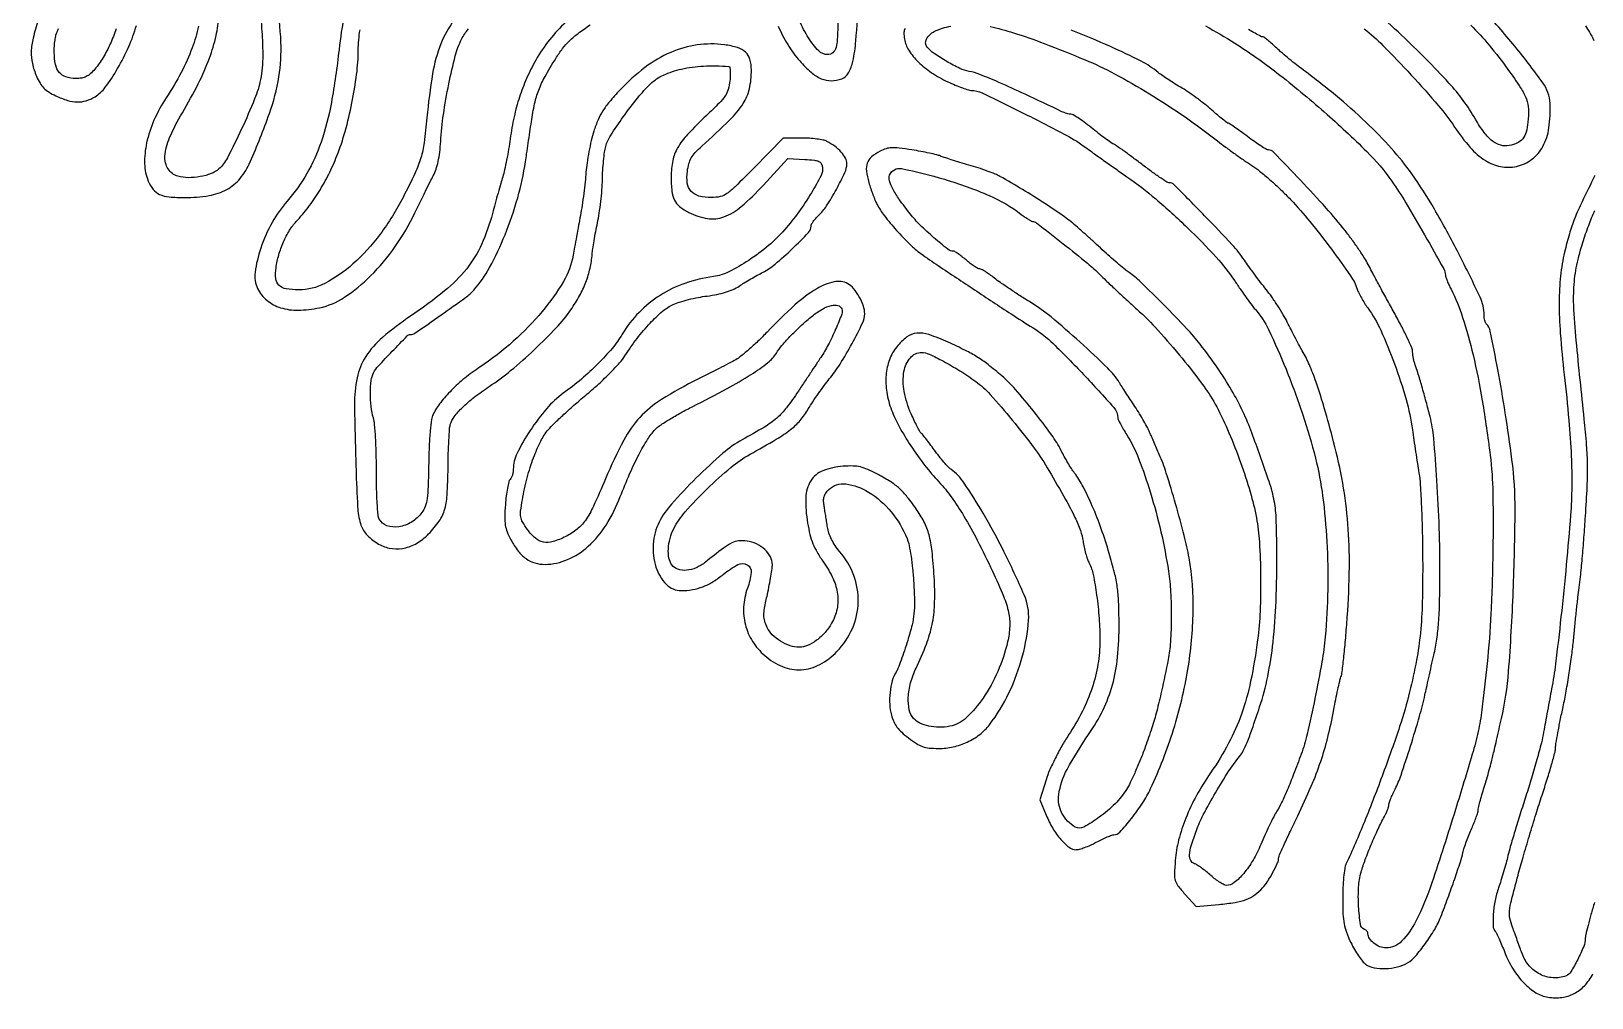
# Model space of a CAD drawing. Extents: x 0 to 2791, y 427 to 2463.
# Drawn here: x 219 to 743, y 1217 to 1542 of the extents above; entities that cross this region are included whole.
import ezdxf

# ---------------------------------------------------------------- set-up
doc = ezdxf.new("R2010")
doc.units = 0

msp = doc.modelspace()

# ---------------------------------------------------------------- linework, layer by layer
for points in [[(702.560671, 1543.874192, -0.025756), (708.68934, 1537.216853, -0.017439), (714.99452, 1529.054008, -0.010585), (719.27928, 1522.813199, -0.054293), (721.186198, 1519.07777, -0.07986), (721.882321, 1515.715366, -0.039272), (721.734565, 1511.337423, -0.03885), (721.083719, 1507.951451, -0.101152), (719.967197, 1505.748963, -0.115865), (718.181811, 1504.336528, -0.060373), (715.470826, 1503.444165, -0.119806), (712.586655, 1503.562712, -0.096052), (709.809308, 1504.977252, -0.068144), (707.027927, 1507.833431, -0.0291), (704.109173, 1512.309185, 0.056503), (695.19914, 1524.463812, 0.017519), (679.225766, 1540.594814, 0.017784), (660.613874, 1556.909173, 0.023533)], [(275.290844, 1543.579458, -0.036209), (273.175417, 1536.302966, -0.032135), (269.490797, 1528.042207, -0.024428), (264.455337, 1519.5, 0.041165), (260.348953, 1511.969187, 0.051072), (257.878334, 1504.383777, 0.057781), (257.193187, 1497.370401, 0.094714), (258.415342, 1491.548373, 0.069699), (260.07777, 1488.743003, 0.118638), (262.219406, 1487.07915, 0.083933), (265.418374, 1486.238915, 0.022554), (270.684259, 1486.005577, 0.040353), (278.823314, 1486.670223, 0.084531), (284.812374, 1488.727005, 0.097214), (289.254722, 1492.41803, 0.067547), (292.667868, 1498, 0.017995), (299.104049, 1514.211643, 0.045031), (302.275416, 1526.532063, 0.051243), (302.973641, 1538.245085, 0.029915), (301.530651, 1552.250443)], [(469.985548, 1543.593635, 0.03849), (473.162307, 1537.369698, 0.041769), (477.18088, 1531.885504, 0.034669), (480.985982, 1528.078689, 0.079103), (484.421102, 1525.932523, 0.101825), (487.770921, 1525.26182, 0.089734), (491.278585, 1525.915818, 0.174683), (493.582838, 1527.893173, 0.076512), (495.032142, 1531.708851, 0.032657), (496.045302, 1538.648082, 0.004673), (497.055329, 1552.982645, 0.010035)], [(296.130898, 1548.344463, -0.004385), (296.699011, 1539.65696, -0.014312), (296.859803, 1533.897269, -0.021104), (296.67286, 1529.543929, -0.028626), (296.114704, 1525.649562, -0.046797), (294.143761, 1519.119166, -0.01233), (289.775136, 1509.103542, -0.009883), (284.992028, 1499.344865, -0.090178), (282.119853, 1495.608465, -0.094307), (279.562555, 1494.049337, -0.045732), (275.855851, 1493.031268, -0.044841), (271.861613, 1492.682793, -0.0668), (268.390868, 1493.157744, -0.18732), (265.092678, 1495.612106, -0.15904), (264.032142, 1499.84916, -0.086564), (265.588055, 1506.128968, -0.029629), (269.891047, 1514.5, 0.016722), (275.225372, 1524.250272, 0.027941), (278.962844, 1532.818921, 0.033401), (281.209075, 1540.383211, 0.053803), (281.975554, 1547.055213, 0.042694)], [(324.283253, 1547.495357, 0.021089), (322.478518, 1535.66475, -0.01724), (319.908871, 1517.904063, -0.037889), (316.46383, 1504.628552, -0.047536), (311.689922, 1494.070451, -0.050579), (305.08965, 1484.839187, 0.054111), (300.005771, 1477.621839, 0.044819), (296.205012, 1469.018046, 0.046734), (294.275711, 1460.888006, 0.149906), (295.141878, 1455.451675, 0.106684), (298.266091, 1451.493296, 0.097395), (302.843174, 1449.017169, 0.080225), (308.793427, 1448.168868, 0.04769), (315.924014, 1448.983875, 0.094864), (324.286973, 1452.502684, 0.048992), (333.104833, 1459.711602, 0.044528), (341.336829, 1469.513743, 0.040809), (347.976934, 1480.899211, -0.001646), (349.702448, 1484.474027, -0.001559), (351.482808, 1488.102849, -0.001547), (353.078255, 1491.304312, -0.005479), (354.13104, 1493.34453, 0.042436), (355.04659, 1495.494916, 0.026158), (355.768323, 1498.150277, 0.022837), (356.295885, 1501.271907, 0.015735), (356.61932, 1504.84453, -0.021504), (357.541803, 1513.873351, -0.014155), (359.340919, 1524.161222, -0.013333), (361.531578, 1533.597984, -0.052646), (363.628851, 1539.170514, -0.06509), (365.963234, 1542.618404, -0.013643)], [(490.097478, 1549.5, -0.004377), (489.859915, 1540.095127, -0.04854), (489.369422, 1536.372657, -0.162181), (488.323442, 1534.664997, -0.17672), (486.500707, 1534, -0.205459), (483.547897, 1535.266839, -0.048011), (480.151863, 1539.604024, -0.044656), (477.110135, 1545.45964, -0.043561)], [(666.777501, 1542.643778, -0.034965), (673.046779, 1537.111774, -0.008589), (682.530487, 1527.14787, -0.008818), (691.711094, 1516.804216, -0.03082), (697.08315, 1509.688182, 0.034142), (702.321558, 1502.844128, 0.070882), (707.420578, 1498.48147, 0.092569), (712.554684, 1496.421373, 0.103665), (717.874865, 1496.472516, 0.10755), (723.043812, 1498.846107, 0.109539), (726.718568, 1503.140221, 0.087711), (728.763245, 1509.422596, 0.046586), (729.145367, 1517.621695, 0.144847), (726.749958, 1524.519854, 0.016883), (716.686333, 1537.602956, 0.020718), (705.483945, 1550.098768, 0.068344)], [(221.5, 1545.594737, 0.020842), (219.75137, 1539.563495, 0.052174), (219.129496, 1535.027913, 0.063498), (219.510809, 1531.018546, 0.04586), (220.896378, 1526.74174, 0.031762), (222.07128, 1524.419946, 0.061642), (223.335862, 1522.77394, 0.059913), (224.988485, 1521.456849, 0.028458), (227.38548, 1520.158835, 0.034955), (231.304419, 1518.640964, 0.069544), (234.583483, 1518.10917, 0.080266), (237.564482, 1518.524012, 0.062366), (240.554583, 1519.8702, 0.098354), (244.002341, 1523.041667, 0.026091), (248.112437, 1529.330564, 0.026791), (251.884586, 1536.699412, 0.035639), (254.452124, 1543.770273, -0.007904)], [(247.614799, 1542.680037, -0.029044), (245.671932, 1537.614973, -0.030298), (243.255375, 1533.028445, -0.038521), (240.466499, 1529.142555, -0.031906), (238.958563, 1527.566445, -0.071947), (237.597493, 1526.635161, -0.075728), (236.073522, 1526.154962, -0.03854), (234.066094, 1526, -0.077148), (230.761975, 1526.512866, -0.144676), (228.542691, 1528.016032, -0.122826), (227.273545, 1530.686402, -0.04791), (226.848461, 1534.779083, -0.018027), (226.906488, 1536.828693, -0.01839), (227.112119, 1538.855122, -0.018502), (227.419962, 1540.597215, -0.069369), (227.800373, 1541.638003, 0.039511), (228.281361, 1542.744799, 0.007079)], [(361.180582, 1545.732515, 0.064467), (356.684925, 1537.633426, 0.053368), (353.900607, 1527.625341, 0.018586), (351.994875, 1512.764449, -0.010392), (351.063904, 1504.423782, -0.039877), (349.967592, 1499.32161, -0.037416), (348.043087, 1494.302747, -0.00839), (343.992146, 1486.079767, -0.040904), (336.281138, 1473.678325, -0.051689), (327.166454, 1463.72273, -0.059953), (317.709504, 1457.163398, -0.122268), (308.994785, 1455, -0.039748), (304.680485, 1455.343515, -0.154247), (302.312676, 1456.5314, -0.178717), (301.255726, 1458.741848, -0.057198), (301.336932, 1462.441534, -0.037045), (302.255433, 1466.745107, -0.032045), (303.832483, 1471.087055, -0.033125), (305.863421, 1475.000636, -0.052718), (308.144754, 1478, 0.026645), (312.138386, 1482.719177, 0.023603), (315.783195, 1488.025781, 0.02291), (319.015473, 1493.820203, 0.021592), (321.774029, 1500, 0.026454), (324.526761, 1508.202958, 0.017951), (326.821275, 1517.787466, 0.018066), (328.397164, 1527.372743, 0.02985), (328.947394, 1535.555828, -0.020266), (329.107335, 1538.886565, -0.017648), (329.53858, 1542.352108, -0.017941)], [(398.669725, 1544.909899, 0.041863), (393.166778, 1539.011316, 0.038581), (388.554734, 1532.121773, 0.023482), (385.458756, 1525.963468, 0.026082), (383.072501, 1519.750855, 0.025179), (381.282003, 1513.132881, 0.019293), (379.974872, 1505.752723, -0.007845), (379.438892, 1502.263169, -0.006697), (378.767111, 1498.602362, -0.00676), (378.066505, 1495.289339, -0.019007), (377.457667, 1493, 0.004657), (376.785769, 1490.737066, 0.001695), (375.874472, 1487.518526, 0.001681), (374.901296, 1483.990731, 0.002007), (374.008543, 1480.65881, -0.041377), (370.333841, 1470.286506, -0.062618), (365.348826, 1462.123931, -0.053865), (357.92578, 1454.6347, -0.022721), (346.521401, 1446.200643, 0.028734), (337.051786, 1439.019798, 0.074758), (331.455865, 1432.578876, 0.089216), (328.562193, 1425.501293, 0.05454), (327.648332, 1416.5, 0.003846), (327.686602, 1414.029054, 0.000443), (327.820249, 1408.476602, 0.000534), (327.992121, 1401.872385, 0.000435), (328.189802, 1394.803328, 0.006646), (328.723966, 1382.128879, 0.055764), (329.673769, 1376.488384, 0.115097), (331.623279, 1372.981952, 0.068406), (335.304334, 1369.896592, 0.091318), (339.347356, 1368.287111, 0.088453), (343.745833, 1368.197903, 0.083668), (348.106339, 1369.658017, 0.070977), (352.03092, 1372.530192, 0.040094), (355.805659, 1376.858778, 0.083729), (357.82472, 1380.834139, 0.060475), (358.783786, 1386.04335, 0.0133), (359.09968, 1395.151129, -0.004717), (359.185358, 1400.044949, -0.006095), (359.361111, 1404.534294, -0.004706), (359.58912, 1408.284164, -0.05277), (359.84968, 1409.752852, -0.092971), (361.191244, 1412.417394, -0.036104), (363.937327, 1415.523103, -0.029824), (367.859182, 1418.928076, -0.017466), (372.921095, 1422.544953, 0.026554), (380.107557, 1427.879708, 0.01582), (388.096294, 1434.933285, 0.015805), (395.402133, 1442.256036, 0.035471), (400.347093, 1448.349536, 0.027274), (403.237238, 1452.997765, 0.033979), (405.374606, 1457.611701, 0.035791), (406.782875, 1462.257429, 0.037125), (407.492662, 1467, -0.017854), (407.692631, 1468.809757, -0.005465), (408.12207, 1471.528125, -0.005462), (408.669792, 1474.563305, -0.005951), (409.269256, 1477.5, 0.015818), (409.860958, 1480.721806, 0.009017), (410.381957, 1484.646875, 0.008998), (410.764343, 1488.620471, 0.014711), (410.928453, 1492, -0.010633), (411.055294, 1495.140442, -0.009666), (411.317696, 1498.374334, -0.009726), (411.664564, 1501.257166, -0.030517), (412.052321, 1503.167947, -0.077378), (413.643116, 1506.771956, -0.012618), (417.940188, 1513.115965, -0.014844), (422.814402, 1519.523982, -0.030304), (427.076418, 1524.186478, -0.086895), (431.447922, 1527.153485, -0.050851), (437.468839, 1529.157628, -0.043094), (444.861425, 1530.151025, -0.02904), (453.380052, 1530.060542, -0.341149), (453.695488, 1529.780392, -0.028373), (453.847235, 1528.622472, -0.028587), (453.87264, 1527.075311, -0.01736), (453.734644, 1525.25, -0.042743), (453.157099, 1522.335202, -0.078522), (452.133833, 1520.148984, -0.047371), (450.150074, 1517.741285, -0.007645), (445.790767, 1513.5, 0.015302), (439.501202, 1507.190404, 0.057527), (436.17724, 1502.70991, 0.080283), (434.544267, 1498.412418, 0.050771), (434, 1493.066225, 0.024857), (434.244648, 1488.148143, 0.090679), (435.105388, 1485.157867, 0.111676), (436.859409, 1483.004559, 0.048302), (439.993598, 1481.003266, 0.079645), (446.208788, 1478.993242, 0.126414), (451.744839, 1479.535626, 0.091417), (457.55728, 1482.952832, 0.028014), (464.901074, 1490.071389), (473.221196, 1499.093208), (478.860598, 1498.796604, -0.010774), (482.101193, 1498.556054, -0.078095), (483.609649, 1498.168448, -0.163548), (484.403942, 1497.45531, -0.093774), (484.823003, 1496.223655, -0.155298), (484.346085, 1493.397544, -0.017303), (481.116063, 1487.62189, -0.020935), (476.861403, 1481.217443, -0.020895), (472.083462, 1475.187006, -0.039768), (466.724429, 1469.890952, -0.029476), (460.047116, 1464.908412, -0.029758), (453.368449, 1461.061161, -0.081854), (448.190945, 1459.460813, 0.049183), (438.654985, 1457.180451, 0.05772), (430.282851, 1453.153534, 0.0592), (423.222491, 1447.421879, 0.056245), (417.562416, 1440.102748, -0.037464), (414.16037, 1435.345275, -0.022035), (409.443867, 1430.177155, -0.0207), (403.854427, 1425.015818, -0.019889), (397.784508, 1420.261676, 0.059269), (392.246917, 1415.174219, 0.031618), (386.639982, 1407.738987, 0.030287), (382.246611, 1400.107463, 0.115964), (381, 1394.804773, -0.03934), (380.92128, 1393.805802, -0.035241), (380.686551, 1392.792953, -0.037002), (380.342717, 1391.912106, -0.085022), (379.932939, 1391.332939, 0.136899), (379.488088, 1390.543759, 0.013747), (379.025183, 1388.410589, 0.016446), (378.620002, 1385.788416, 0.012366), (378.34113, 1382.882939, 0.011804), (378.140399, 1378.646759, 0.044955), (378.315069, 1376.008352, 0.056975), (378.933817, 1373.770756, 0.027596), (380.197118, 1371.078857, 0.040484), (382.642592, 1367.304296, 0.072729), (385.287397, 1364.740816, 0.084437), (388.257196, 1363.283804, 0.075501), (391.661502, 1362.814765, 0.098335), (399.242759, 1364.429385, 0.082017), (406.18957, 1368.877649, 0.070309), (412.181414, 1376.032085, 0.047344), (416.939768, 1385.583605, -0.011086), (420.067415, 1393.197993, -0.01694), (423.145827, 1399.639874, -0.019503), (426.063457, 1404.75139, -0.049513), (428.669777, 1408.133166, -0.056177), (430.232271, 1409.457271, -0.010404), (433.410516, 1411.494235, -0.011042), (437.247862, 1413.727513, -0.009869), (441.325157, 1415.877467, 0.007306), (452.789429, 1421.847659, 0.018366), (460.909436, 1426.621242, 0.023834), (466.492185, 1430.571911, 0.08979), (469.33333, 1433.75825, -0.040407), (471.227709, 1436.357204, -0.014532), (474.315707, 1439.741223, -0.014499), (477.870436, 1443.209207, -0.018691), (481.339798, 1446.171207, -0.033895), (484.830862, 1448.567425, -0.073825), (487.832741, 1449.78869, -0.126198), (490.036991, 1449.762085, -0.239754), (491.321938, 1448.603426, -0.185557), (491.321004, 1446.851788, -0.010522), (489.233619, 1441.752186, -0.017095), (486.733931, 1436.493752, -0.028854), (484.24317, 1432.297017, 0.001239), (483.17707, 1430.707657, 0.000239), (481.255619, 1427.824749, 0.000254), (479.01737, 1424.459338, 0.000235), (476.721528, 1421, -0.017273), (472.717206, 1415.390941, -0.050449), (469.461462, 1411.933425, -0.04341), (465.318345, 1408.926136, -0.010316), (457.913284, 1404.681678, 0.054142), (451.370816, 1400.128332, 0.016192), (442.454416, 1391.845543, 0.015691), (434.149229, 1383.080388, 0.063921), (430.01573, 1377.030833, 0.100634), (427.964931, 1369.653814, 0.095803), (428.900789, 1361.922655, 0.115278), (432.376643, 1356.137576, 0.202768), (437.430916, 1354, 0.044863), (441.14766, 1354.334158, 0.047632), (444.668129, 1355.325641, 0.045215), (448.089792, 1357.021258, 0.034018), (451.513403, 1359.457471, -0.04827), (456.442871, 1362.758088, -0.25969), (459.554914, 1362.712615, -0.298579), (460.854115, 1360.140481, -0.057235), (459.618032, 1354.787246, 0.070305), (458.357524, 1348.597336, 0.078284), (458.939715, 1342.534795, 0.078524), (461.354299, 1336.959725, 0.071326), (465.435787, 1332.190523, 0.082837), (471.436158, 1328.468288, 0.112155), (477.708, 1327.413851, 0.11002), (483.909156, 1329.16999, 0.077442), (489.701416, 1333.570575, 0.089055), (494.870671, 1341.309786, 0.096477), (496.836729, 1350.148349, 0.096187), (495.343677, 1359.100214, 0.08795), (490.592447, 1367.163031, -0.029202), (489.089301, 1369.142135, -0.032008), (487.876792, 1371.225013, -0.033849), (487.000916, 1373.322866, -0.043904), (486.505556, 1375.346322, 0.00084), (486.222881, 1377.167149, 0.000598), (485.900191, 1379.207017, 0.000603), (485.5876, 1381.152746, 0.001285), (485.340221, 1382.656289, -0.040506), (485.203262, 1384.269937, -0.073532), (485.391702, 1385.577828, -0.076567), (485.94265, 1386.739865, -0.047493), (486.906289, 1387.906289, -0.233672), (492.652241, 1389.850643, -0.106593), (500.303731, 1387.099182, -0.081836), (507.878688, 1380.44346, -0.074421), (513.21572, 1371.5, -0.045915), (513.921061, 1369.201061, -0.013842), (514.569788, 1365.600157, -0.013067), (515.106917, 1361.305743, -0.010554), (515.465332, 1356.671673, -0.00829), (515.720105, 1350.225525, -0.031528), (515.558641, 1346.202246, -0.035567), (514.902523, 1342.475013, -0.012676), (513.456403, 1337.264058, -0.006659), (512.357469, 1333.825965, -0.007758), (511.219426, 1330.590298, -0.006983), (510.177936, 1327.886569, -0.045633), (509.515877, 1326.592385, 0.074791), (508.242334, 1323.699917, 0.039656), (507.515707, 1319.842314, 0.038821), (507.39586, 1315.754278, 0.053736), (507.964123, 1312.133238, 0.043778), (508.741732, 1310.006487, 0.05148), (509.845894, 1308.168229, 0.045012), (511.429234, 1306.412211, 0.023749), (513.676795, 1304.520615, 0.02036), (516.387008, 1302.620717, 0.058947), (518.443567, 1301.619834, 0.060955), (520.63785, 1301.144297, 0.022918), (523.784271, 1301, 0.054249), (528.748744, 1301.540225, 0.054792), (533.463272, 1303.135377, 0.056174), (537.612802, 1305.667844, 0.063272), (540.911076, 1308.973822, 0.05409), (547.45814, 1319.657597, 0.04526), (552.035884, 1332.149969, 0.047601), (554.021365, 1344.02547, 0.121468), (552.544506, 1352.566368, 0.012306), (545.713112, 1367.168537, 0.016547), (538.773837, 1380.014285, 0.016336), (532.410962, 1390.139608, 0.089644), (527.923663, 1394.743927, -0.051224), (527.019652, 1395.539719, -0.009951), (525.573476, 1397.166422, -0.010482), (523.957949, 1399.140462, -0.009521), (522.372624, 1401.243927, 0.003746), (520.864474, 1403.293824, 0.005228), (519.48278, 1405.102904, 0.003254), (518.297379, 1406.601573, 0.066348), (517.880338, 1407, -0.111218), (517.507889, 1407.425342, -0.005519), (516.633124, 1409.078739, -0.008678), (515.642246, 1411.087579, -0.006146), (514.597341, 1413.37443, -0.057211), (512.257503, 1420.885149, -0.089552), (512.196222, 1427.634793, -0.13322), (514.328829, 1432.231011, -0.221386), (518.128273, 1434, -0.109041), (520.623669, 1433.449248, -0.014795), (525.440054, 1431.038713, -0.016966), (530.898862, 1427.85823, -0.015764), (536.267966, 1424.239899, -0.053353), (541.1225, 1419.885553, -0.01125), (548.561575, 1411.240483, -0.012454), (555.870184, 1401.884507, -0.027134), (560.889889, 1394.289117, -0.003969), (566.449162, 1384.620011, -0.0159), (569.613294, 1378.572783, -0.025991), (571.441563, 1374.227894, -0.052576), (572.327443, 1370.627696, 0.018941), (572.677123, 1368.639463, 0.014992), (573.200142, 1366.520163, 0.015247), (573.805151, 1364.581016, 0.036099), (574.400985, 1363.191474, -0.070105), (575.733008, 1359.39292, -0.015074), (576.896336, 1352.497696, -0.016052), (577.720768, 1344.666877, -0.018616), (577.987234, 1337.177641, -0.041237), (577.320816, 1329.271216, -0.038469), (575.363402, 1321.389234, -0.036316), (572.088396, 1313.487531, -0.02922), (567.485692, 1305.521695, 0.016127), (565.200985, 1301.796175, 0.01297), (562.980903, 1297.653141, 0.013263), (561.107298, 1293.667765, 0.028348), (559.921492, 1290.481246), (557.853986, 1283.787438), (559.97323, 1278.565957, 0.037561), (562.149344, 1274.180843, 0.044525), (564.853664, 1270.430374, 0.050105), (567.636045, 1267.801929, 0.1657), (569.989435, 1267, 0.070779), (571.099589, 1267.157943, 0.017437), (572.853617, 1267.734375, 0.017499), (574.835678, 1268.543042, 0.016705), (576.787849, 1269.5, -0.009537), (578.671992, 1270.457344, -0.012091), (580.449127, 1271.265625, -0.01018), (581.956817, 1271.87187, -0.090737), (582.657057, 1272, 0.21074), (584.668903, 1272.887361, 0.016651), (588.549829, 1277.432835, 0.023227), (592.34313, 1282.668903, 0.037046), (595.022952, 1287.5, 0.031832), (602.716671, 1307.410234, 0.035071), (607.527902, 1327.506213, 0.037038), (609.301012, 1346.972592, 0.046716), (607.917932, 1365, 0.020448), (606.320224, 1372.465711, 0.007087), (603.424958, 1383.096874, 0.006768), (600.280838, 1393.496328, 0.026682), (597.92174, 1399.754624, -0.000471), (597.027209, 1401.796587, -0.000371), (596.06239, 1404.009137, -0.000375), (595.169189, 1406.065829, -0.00093), (594.518729, 1407.574353, 0.02348), (593.758062, 1409.140275, 0.007049), (592.456371, 1411.449782, 0.007049), (590.920601, 1414.003509, 0.007589), (589.349939, 1416.450125, -0.000848), (587.802624, 1418.790353, -0.000981), (586.33717, 1421.024493, -0.000874), (585.103141, 1422.921128, -0.005803), (584.5, 1423.875771, 0.061976), (580.597572, 1428.744613, 0.008983), (571.30874, 1437.456806, 0.010496), (561.570001, 1445.902647, 0.035846), (554.756117, 1450.785321, -0.005241), (551.2583, 1452.981122, -0.004788), (547.699557, 1455.315956, -0.004791), (544.560835, 1457.462342, -0.015531), (542.537659, 1458.970072, 0.012505), (540.99629, 1460.13332, 0.016002), (539.518167, 1461.121897, 0.013924), (538.248461, 1461.865214, 0.116845), (537.612495, 1462.040641, -0.120649), (536.989756, 1462.217457, -0.015911), (535.809767, 1462.938655, -0.017708), (534.444932, 1463.904473, -0.014001), (533.037774, 1465.040641, 0.010162), (531.655656, 1466.174225, 0.014027), (530.367128, 1467.130688, 0.010588), (529.267532, 1467.865849, 0.142999), (528.80806, 1468, -0.168983), (526.920001, 1468.656857, -0.010349), (522.254956, 1472.509472, -0.016485), (517.625039, 1476.770818, -0.032457), (514.294645, 1480.5, -0.011162), (510.632392, 1485.400812, -0.032601), (508.411906, 1488.988184, -0.048273), (507.302671, 1491.666829, -0.167167), (507.367662, 1493.515728, -0.366266), (511.398511, 1495.729353, -0.022292), (525.778135, 1492.140945, -0.029742), (540.799665, 1486.68151, -0.060937), (551.594391, 1480.35976, 0.009679), (552.828481, 1479.455888, 0.013213), (553.976596, 1478.693179, 0.010023), (554.953383, 1478.107795, 0.130701), (555.35871, 1478, -0.167283), (556.718241, 1477.532052, -0.001391), (565.667371, 1470.503401, -0.004802), (573.843146, 1463.916787, -0.026209), (578.03592, 1460.087077, 0.007923), (579.963553, 1458.192561, 0.002053), (583.128551, 1455.203704, 0.002087), (586.765245, 1451.825926, 0.002127), (590.4072, 1448.5, -0.024325), (597.515985, 1441.404531, -0.013143), (605.591731, 1432.035721, -0.012817), (612.882856, 1422.63135, -0.037945), (617.205318, 1415.70626, -0.019914), (621.32864, 1407.000442, -0.014654), (625.220637, 1397.060478, -0.014824), (628.44735, 1387.132746, -0.023894), (630.533059, 1378.49107, -0.032313), (631.552265, 1370.343333, -0.012355), (631.953901, 1358.915963, -0.012518), (631.781356, 1347.107302, -0.022808), (630.960325, 1337.5, -0.018326), (628.605682, 1323.574837, -0.034017), (625.52665, 1312.542422, -0.037486), (621.218494, 1302.767105, -0.028561), (615.130025, 1292.772769, 0.025355), (610.458102, 1285.213141, 0.029975), (606.856764, 1277.621124, 0.032391), (604.431212, 1270.258257, 0.044565), (603.291522, 1263.388598, 0.009883), (603.034149, 1258.761786, 0.078806), (603.292546, 1256.645234, 0.096226), (604.186875, 1254.887373, 0.018057), (606.519768, 1252.1098), (610.28476, 1247.942403), (617.89238, 1248.60654, 0.018465), (623.35638, 1249.287594, 0.049956), (627.127352, 1250.29382, 0.065142), (630.015725, 1251.837, 0.054568), (632.606843, 1254.154986, 0.040858), (634.279376, 1256.35382, 0.018752), (636.104787, 1259.461395, 0.015541), (637.641722, 1262.543885, 0.108282), (638, 1264.178854, -0.105325), (638.134418, 1264.809887, -0.001244), (639.87963, 1268.694513, -0.003695), (641.946299, 1273.175719, -0.002398), (644.39874, 1278.327392, 0.010713), (648.948471, 1288.309068, 0.019784), (652.144743, 1296.631469, 0.021298), (654.519716, 1304.75187, 0.015012), (656.520704, 1314.052159, -0.00428), (657.179609, 1317.469754, -0.004774), (657.874458, 1320.752822, -0.004417), (658.517787, 1323.538638, -0.025019), (658.947223, 1325, 0.054465), (659.344028, 1326.717751, 0.003347), (659.928935, 1331.941646, 0.004944), (660.523724, 1338.188941, 0.003639), (661.063778, 1345.120497, 0.01481), (661.747672, 1361.849323, 0.022281), (661.261461, 1376.438589, 0.023945), (659.534171, 1390.10194, 0.021703), (656.469589, 1404, 0.004505), (653.331952, 1415.361869, 0.012418), (650.851074, 1423.289578, 0.017375), (648.602678, 1429.211449, 0.02896), (646.256883, 1434, -0.004823), (645.085365, 1436.125346, -0.002419), (643.644074, 1438.832116, -0.002401), (642.180006, 1441.64673, -0.00355), (640.925313, 1444.130607, 0.018242), (639.545344, 1446.673969, 0.010049), (637.684209, 1449.684482, 0.010007), (635.671525, 1452.665835, 0.015798), (633.815551, 1455.130607, -0.005763), (631.944168, 1457.514735, -0.004023), (629.886443, 1460.244616, -0.004059), (627.955613, 1462.894183, -0.008408), (626.5, 1465, 0.040481), (622.429035, 1470.149861, 0.005786), (613.140828, 1479.8947, 0.00199), (602.973839, 1490.234667, 0.20007), (601.137737, 1491, -0.146757), (600.473709, 1491.199191, -0.003978), (597.924045, 1492.909375, -0.007934), (594.9492, 1495.009198, -0.005317), (591.611802, 1497.5, 0.003188), (588.303065, 1499.991411, 0.004973), (585.41839, 1502.090625, 0.001616), (582.906553, 1503.868373, 0.154378), (582.490398, 1504, -0.157231), (582.087658, 1504.129856, -0.002868), (580.249596, 1505.46875, -0.006798), (578.120217, 1507.083762, -0.004452), (575.708363, 1509, 0.009389), (573.248198, 1510.915306, 0.013026), (570.968724, 1512.53125, 0.009533), (569.027416, 1513.77986, 0.13901), (568.250903, 1514, -0.047371), (567.638896, 1514.058114, -0.020281), (566.83821, 1514.245504, -0.019851), (565.994932, 1514.51577, -0.024689), (565.236431, 1514.835757, 0.002596), (552.864847, 1520.71137, 0.007071), (544.028609, 1524.700446, 0.008517), (537.631309, 1527.35164, 0.047619), (534.070589, 1528.37816, -0.064919), (530.957968, 1529.392994, -0.019609), (526.547438, 1531.711856, -0.019398), (522.346498, 1534.357603, -0.069421), (520.007469, 1536.491001, -0.307576), (519.743972, 1539.229089, -0.153229), (522.372361, 1541.756709, -0.076533), (527.974764, 1543.545114, -0.03954)], [(512.56607, 1542.806372, 0.135248), (512.177946, 1541.421751, 0.04135), (512.349402, 1539.234316, 0.103785), (513.799405, 1535.470281, 0.05469), (516.978052, 1531.569997, 0.048123), (521.471928, 1527.924474, 0.039276), (526.888315, 1524.917055, 0.007579), (529.43635, 1523.799918, 0.009807), (531.808266, 1522.856885, 0.007812), (533.810585, 1522.141409, 0.082074), (534.666259, 1522, -0.112718), (538.473401, 1521.130685, -0.003521), (552.91425, 1514.04743, -0.006611), (566.637865, 1506.96749, -0.037498), (573.581395, 1502.57094, 0.004438), (575.780104, 1500.965977, 0.001238), (579.250382, 1498.492714, 0.001249), (583.190855, 1495.713797, 0.001312), (587.081149, 1493, -0.025131), (596.755596, 1485.542209, -0.015428), (607.407501, 1475.858302, -0.015347), (617.035357, 1465.957392, -0.038047), (623.270867, 1458, 0.003893), (625.319707, 1454.981945, 0.004391), (627.335709, 1452.115625, 0.004025), (629.090707, 1449.707569, 0.02379), (630.078087, 1448.5, -0.072538), (634.599306, 1441.720566, -0.014437), (640.480163, 1428.353687, -0.015769), (646.13121, 1413.065705, -0.019543), (650.374051, 1398.5, -0.029133), (652.789512, 1385.67197, -0.018325), (654.179414, 1370.47764, -0.017582), (654.493318, 1354.312678, -0.018713), (653.651859, 1338.5, -0.020977), (652.528976, 1330.077237, -0.006942), (650.192965, 1317.822795, -0.006427), (647.57175, 1305.825454, -0.030312), (645.567144, 1299.072488, -0.004501), (643.033945, 1292.304936, -0.00892), (640.881605, 1286.993587, -0.011062), (639.019817, 1282.879598, -0.026528), (637.414998, 1279.942979, 0.020063), (636.357314, 1278.065612, 0.006334), (634.927172, 1275.181047, 0.006314), (633.411983, 1271.920212, 0.006969), (632.03017, 1268.727114, -0.033649), (629.407838, 1263.457515, -0.042768), (626.276647, 1259.020233, -0.048612), (623.113576, 1255.930608, -0.170757), (620.468085, 1255, -0.121984), (619.67967, 1255.195253, -0.020795), (618.33291, 1255.979141, -0.021615), (616.796926, 1257.057076, -0.017777), (615.252881, 1258.333245, 0.012318), (613.687709, 1259.655894, 0.013044), (612.088346, 1260.87399, 0.012738), (610.659877, 1261.849857, 0.056457), (609.75, 1262.30186, -0.191591), (608.509067, 1263.405405, -0.13114), (608.121581, 1265.273274, -0.060108), (608.66772, 1268.338621, -0.012952), (610.378309, 1273.461189, -0.034234), (612.694586, 1278.695232, -0.010931), (616.830522, 1286.142764, -0.011075), (621.32014, 1293.449985, -0.030906), (624.88738, 1298.292643, 0.056422), (626.130329, 1300.173516, 0.021673), (627.432173, 1303.027995, 0.013001), (629.084076, 1307.436009, 0.002993), (631.630967, 1314.955824, 0.030525), (634.330575, 1325.122437, 0.021968), (636.139113, 1336.728267, 0.018441), (637.15108, 1350.419457, 0.010534), (637.413641, 1367, 0.007902), (637.170433, 1378.559529, 0.04257), (636.406252, 1384.795871, 0.032237), (634.545604, 1391.480633, 0.003277), (629.012548, 1407, 0.02378), (626.002846, 1414.186996, 0.02122), (622.21815, 1421.341612, 0.019289), (617.482914, 1428.768839, 0.013439), (611.600938, 1436.785089, 0.023883), (607.069224, 1442.082466, 0.006496), (599.408893, 1450.007634, 0.005287), (591.614283, 1457.7004, 0.044258), (587.767862, 1460.80952, -0.023951), (586.527033, 1461.73188, -0.004634), (584.38216, 1463.525275, -0.00492), (581.918203, 1465.666766, -0.004525), (579.426724, 1467.916182, 0.000899), (576.886882, 1470.242917, 0.000838), (574.277748, 1472.616511, 0.000834), (571.951706, 1474.718402, 0.002841), (570.426724, 1476.076198, 0.026491), (566.119029, 1479.480689, 0.008994), (559.518582, 1483.975566, 0.008838), (551.963008, 1488.73566, 0.009459), (544.41132, 1493.115826, 0.030827), (542.808011, 1493.880548, 0.008108), (540.152075, 1494.902138, 0.008202), (537.084892, 1495.968446, 0.008329), (534, 1496.927856, -0.002557), (530.976357, 1497.830077, -0.002921), (528.093332, 1498.724853, -0.002642), (525.655357, 1499.511341, -0.016502), (524.424108, 1499.961262, 0.037048), (523.18763, 1500.356363, 0.006167), (520.752026, 1500.9084, 0.006734), (517.865838, 1501.484705, 0.005919), (514.838484, 1502.009914, 0.008686), (510.561665, 1502.623813, 0.040936), (508.085767, 1502.731254, 0.064226), (506.19179, 1502.412502, 0.045591), (504.19402, 1501.600332, 0.05556), (501.328945, 1499.689233, 0.131844), (499.873882, 1497.604509, 0.118797), (499.575926, 1494.923862, 0.040743), (500.385296, 1491.074295, 0.008916), (501.035132, 1489.020958, 0.008017), (501.780068, 1486.917535, 0.008063), (502.508907, 1485.05243, 0.024952), (503.082907, 1483.828569, 0.04262), (505.609423, 1479.918158, 0.016896), (509.696704, 1474.99209, 0.016994), (514.144259, 1470.316216, 0.038755), (517.870322, 1467.184398, 0.007897), (523.719307, 1463.133771, 0.001119), (535.895713, 1455.022066, 0.00127), (548.152414, 1446.941162, 0.005434), (555.527402, 1442.219421, -0.052474), (562.263035, 1436.954354, -0.011805), (572.498618, 1426.584225, -0.006434), (582.644912, 1415.5254, -0.18443), (584, 1411.976648, 0.115268), (584.124976, 1411.441743, 0.00693), (584.882583, 1409.960966, 0.010089), (585.853593, 1408.212512, 0.007264), (587.004539, 1406.299601, -0.04613), (590.98188, 1398.351544, -0.018671), (594.963575, 1386.893558, -0.017804), (598.470692, 1373.78958, -0.01793), (601.027222, 1360.5, -0.025735), (601.73917, 1353.594462, -0.013824), (601.941587, 1345.030108, -0.013638), (601.681659, 1336.725779, -0.035926), (600.908057, 1330.82629, -0.002903), (598.667357, 1320.210208, -0.010596), (597.064741, 1313.516872, -0.014117), (595.432027, 1307.932304, -0.008877), (593.225781, 1301.5, -0.008849), (591.638967, 1297.358197, -0.008287), (589.872924, 1293.182782, -0.008287), (588.183068, 1289.529897, -0.027942), (586.908691, 1287.22862, -0.056213), (583.093546, 1282.451567, -0.037823), (577.788796, 1277.901489, -0.034298), (572.550618, 1274.582357, -0.258138), (569.720632, 1274.6079, -0.145898), (565.229154, 1279.269885, -0.156019), (564.1758, 1285.500473, -0.08929), (566.987511, 1293.980176, -0.026652), (574.15838, 1305.635006, 0.037438), (579.030193, 1313.949434, 0.046786), (582.194047, 1322.312359, 0.043078), (583.915098, 1331.660353, 0.025477), (584.425994, 1343, 0.008313), (584.261419, 1350.298064, 0.025173), (583.817331, 1355.246202, 0.026498), (582.89163, 1359.9872, 0.010032), (581.11805, 1366.5, 0.013772), (578.429872, 1374.79251, 0.016652), (575.438311, 1382.407624, 0.01824), (572.36874, 1388.859037, 0.039724), (569.459215, 1393.5, -0.017316), (568.444995, 1394.967448, -0.007999), (567.223982, 1396.940625, -0.007912), (566.005302, 1399.057734, -0.01089), (564.982487, 1401, 0.040851), (561.795247, 1406.262268, 0.011021), (555.900035, 1414.044779, 0.011201), (549.637187, 1421.591061, 0.03737), (545.067932, 1426.119983, 0.010875), (540.44355, 1429.894166, 0.025741), (536.804002, 1432.444919, 0.024713), (532.833808, 1434.667795, 0.009318), (527.079381, 1437.393428, 0.024032), (520.561863, 1439.963893, 0.104457), (516.461444, 1440.45603, 0.142081), (513.191295, 1439.183964, 0.059349), (509.769404, 1435.853815, 0.082749), (507.333429, 1431.552585, 0.066909), (506.191662, 1426.363056, 0.061116), (506.416908, 1420.610491, 0.049974), (508.007297, 1414.657965, 0.035986), (510.582597, 1409.08516, 0.019604), (514.485602, 1402.633073, 0.019071), (519.116673, 1396.164929, 0.023257), (523.94672, 1390.5, -0.032793), (528.087185, 1385.452093, -0.020321), (532.295914, 1379.038827, -0.016493), (536.807635, 1370.918536, -0.008695), (541.8958, 1360.564759, -0.011949), (545.611714, 1352.141795, -0.045077), (547.322439, 1346.640592, -0.064385), (547.707917, 1341.996116, -0.045904), (546.991555, 1336.820203, -0.044461), (543.702773, 1326.833663, -0.048426), (538.770778, 1317.886134, -0.054132), (533.08066, 1311.248766, -0.143086), (527.555777, 1308.444486, -0.047602), (523.975675, 1308.120269, -0.052033), (520.507535, 1308.499061, -0.057375), (517.5365, 1309.508045, -0.098623), (515.44498, 1311.060796, -0.133205), (513.972049, 1313.955352, -0.063863), (513.643383, 1318.143863, -0.054833), (514.42475, 1323.022856, -0.044235), (516.279828, 1328, 0.019844), (519.722024, 1336.018321, 0.040425), (521.647867, 1342.591459, 0.041764), (522.455587, 1349.249475, 0.022663), (522.388998, 1357.5, 0.01054), (521.721705, 1366.44434, 0.036117), (520.749154, 1372.187543, 0.050897), (519.175111, 1376.613942, 0.041808), (516.65106, 1380.952255, 0.014041), (513.318633, 1385.44133, 0.040835), (510.692113, 1388.270412, 0.04431), (507.763264, 1390.507692, 0.018972), (503.5, 1392.981734, 0.015629), (500.019431, 1394.691569, 0.048235), (497.541495, 1395.537484, 0.053188), (495.081717, 1395.849826, 0.022233), (491.736562, 1395.768091, 0.076541), (484.984455, 1394.246338, 0.16093), (480.896997, 1390.848146, 0.134667), (479.209231, 1385.199967, 0.047324), (479.822807, 1376.684618, 0.019536), (480.630861, 1372.809481, 0.035914), (481.633212, 1369.748355, 0.035932), (483.062919, 1366.863205, 0.019579), (485.200632, 1363.535839, -0.044838), (488.402624, 1357.951162, -0.075092), (489.900791, 1352.762173, -0.085133), (489.710179, 1347.837137, -0.076019), (487.904225, 1343.043381, -0.05342), (485.690669, 1339.934708, -0.052119), (482.851975, 1337.336787, -0.056354), (479.817542, 1335.581585, -0.10332), (477.033095, 1335, -0.082412), (473.970856, 1335.508182, -0.055577), (470.759135, 1337.019977, -0.055949), (467.986119, 1339.184438, -0.088046), (466.23393, 1341.635634, -0.040903), (465.417462, 1343.783821, -0.072539), (465.15997, 1345.656726, -0.043747), (465.393826, 1348.094526, -0.007149), (466.325066, 1352.751292, 0.005212), (466.966343, 1355.89468, 0.006078), (467.507988, 1358.893934, 0.005431), (467.907276, 1361.438481, 0.036213), (468, 1362.717083, 0.124309), (467.338211, 1365.33782, 0.081854), (465.426903, 1367.810488, 0.075836), (462.653459, 1369.699876, 0.080483), (459.498437, 1370.627723, 0.05504), (456.654469, 1370.671612, 0.093462), (454.375218, 1370.01393, 0.045795), (451.543113, 1368.242953, 0.005191), (445.568597, 1363.599024, -0.062891), (442.388267, 1361.66877, -0.083768), (439.121008, 1360.824954, -0.103001), (436.279352, 1361.166681, -0.154836), (434.280936, 1362.630475, -0.111935), (433.285321, 1364.931063, -0.059113), (433.074738, 1368.050755, -0.053673), (433.624135, 1371.500459, -0.051688), (434.898365, 1374.800778, -0.062949), (438.768248, 1380.488112, -0.018517), (446.05491, 1388.150968, -0.019095), (454.04215, 1395.376085, -0.048217), (460.5, 1399.801684, 0.006793), (469.320433, 1404.828785, 0.032219), (474.128793, 1408.090361, 0.051844), (477.312809, 1411.141145, 0.041828), (480.065128, 1415, -0.011504), (481.591123, 1417.43963, -0.007147), (483.487389, 1420.233755, -0.007169), (485.438441, 1422.938581, -0.012855), (487.128111, 1425.093635, 0.033087), (490.714416, 1430.069637, 0.015098), (494.754101, 1436.993559, 0.011026), (498.28909, 1443.852005, 0.113954), (499, 1446.930787, 0.085163), (498.54659, 1449.573489, 0.04176), (497.13955, 1452.696491, 0.04176), (495.268016, 1455.490192, 0.10177), (493.372323, 1457.068331, 0.179507), (488.716823, 1457.706199, 0.080159), (482.88461, 1455.383231, 0.049784), (475.573521, 1449.956814, 0.017519), (466.211508, 1440.823688, -0.011399), (463.132327, 1437.745345, -0.011759), (459.94714, 1434.843111, -0.011547), (457.074196, 1432.460643, -0.048218), (455.187718, 1431.243778, -0.000986), (453.219472, 1430.232682, -0.000264), (450.086392, 1428.633095, -0.000268), (446.524721, 1426.819466, -0.000277), (443, 1425.029483, 0.021224), (430.752998, 1418.150262, 0.067418), (423.517761, 1412.192593, 0.066573), (418.079664, 1404.483528, 0.020338), (411.979604, 1391.550733, -0.007861), (407.901305, 1382.313866, -0.043149), (405.206276, 1377.582231, -0.07333), (402.431013, 1374.605523, -0.052754), (398.596461, 1372.155277, -0.043672), (394.342489, 1370.476381, -0.11792), (391.120975, 1370.302718, -0.132942), (388.406337, 1371.59812, -0.062599), (385.776843, 1374.5, -0.021109), (384.134927, 1377.067553, -0.089126), (383.51267, 1378.777781, -0.074909), (383.470221, 1380.73962, -0.012304), (384.048206, 1384.5, -0.019669), (385.682511, 1391.932247, -0.024887), (387.798347, 1398.640175, -0.027713), (390.222371, 1404.206383, -0.060527), (392.795648, 1408.074364, -0.023828), (394.701288, 1410.097123, -0.005961), (398.004474, 1413.209301, -0.006076), (401.872511, 1416.681763, -0.006079), (405.823019, 1420.058498, 0.012017), (409.747767, 1423.494701, 0.011702), (413.538637, 1427.145378, 0.011676), (416.717067, 1430.506417, 0.042092), (418.5, 1432.851768, -0.021387), (422.588397, 1438.718452, -0.025858), (426.927647, 1443.837861, -0.028424), (431.12481, 1447.820333, -0.068824), (434.727303, 1450.103549, -0.03212), (436.864631, 1450.915971, -0.01347), (439.830877, 1451.743573, -0.013263), (443.061202, 1452.461271, -0.016799), (446.080565, 1452.943906, 0.01831), (449.392547, 1453.48358, 0.02558), (452.299636, 1454.223685, 0.028859), (454.791418, 1455.156318, 0.042215), (456.845569, 1456.279105, -0.009512), (458.572638, 1457.375362, -0.00522), (460.726247, 1458.654955, -0.005202), (462.940067, 1459.908642, -0.008281), (464.861847, 1460.92952, 0.057515), (468.934848, 1463.636891, 0.015941), (474.645863, 1468.783182, 0.009908), (480.124696, 1474.259049, 0.193838), (481, 1476.432043, -0.125356), (481.158018, 1477.052414, -0.028231), (481.736832, 1477.985412, -0.027564), (482.548184, 1479.016208, -0.02367), (483.508365, 1480.007859, 0.0607), (486.208523, 1483.243975, 0.018395), (489.486911, 1488.746532, 0.015794), (492.335078, 1494.36815, 0.109779), (493, 1497.360109, 0.124077), (492.532557, 1499.214789, 0.058361), (491.106168, 1501.254015, 0.050726), (488.960372, 1503.223052, 0.041399), (486.315741, 1504.875037, 0.068929), (485.076952, 1505.310401, 0.016887), (482.94054, 1505.669542, 0.016978), (480.441522, 1505.917309, 0.016219), (477.89295, 1506), (471.654417, 1506), (461.855127, 1496, -0.003934), (455.538431, 1489.654571, -0.042635), (452.763877, 1487.343178, -0.096243), (450.492672, 1486.335809, -0.056453), (447.527919, 1486, -0.061253), (443.354732, 1486.513163, -0.147596), (440.709328, 1488.090926, -0.153178), (439.436735, 1490.822748, -0.067628), (439.449193, 1494.848737, -0.033115), (439.977844, 1497.39961, -0.062989), (440.785706, 1499.329902, -0.05681), (442.108715, 1501.122967, -0.022444), (444.29793, 1503.274594, 0.010413), (453.718396, 1512.098016, 0.055078), (458.198753, 1517.557147, 0.089969), (460.297411, 1522.552381, 0.05633), (460.968575, 1528.875727, 0.066229), (460.468589, 1532.44797, 0.138911), (459.021269, 1534.822535, 0.115542), (456.333917, 1536.351567, 0.038363), (451.87222, 1537.305069, 0.069405), (442.762758, 1537.261941, 0.066509), (433.870973, 1534.742146, 0.06014), (425.216232, 1529.681612, 0.042042), (416.80977, 1522.108846, 0.012762), (413.283851, 1518.152764, 0.034424), (411.056118, 1515.120525, 0.040341), (409.468392, 1512.101572, 0.023915), (408.051041, 1508.286491, 0.018581), (407.189099, 1505.180919, 0.011141), (406.386103, 1501.437282, 0.011149), (405.752403, 1497.671532, 0.01902), (405.413716, 1494.5, -0.009651), (405.130697, 1491.279407, -0.005318), (404.666863, 1487.353125, -0.0053), (404.111706, 1483.379943, -0.008468), (403.544164, 1480, 0.000408), (402.9349, 1476.6984, 0.000284), (402.252589, 1472.972058, 0.000287), (401.602288, 1469.397493, 0.000595), (401.099714, 1466.607007, -0.089774), (397.840901, 1457.844933, -0.040027), (390.71002, 1447.75325, -0.036969), (381.013464, 1437.734633, -0.035322), (369.805352, 1429.085888, 0.023456), (364.692185, 1425.330296, 0.027583), (360.236364, 1421.297881, 0.029982), (356.622023, 1417.178113, 0.045309), (354.050143, 1413.162431, 0.086949), (353.522935, 1411.491438, 0.010769), (353.099995, 1407.683763, 0.011418), (352.775572, 1402.793981, 0.006563), (352.596695, 1396.890323, -0.004125), (352.39515, 1388.961903, -0.025261), (352.051156, 1384.884983, -0.050386), (351.42815, 1382.287172, -0.075397), (350.33881, 1380.227891, -0.094597), (346.872835, 1377.030688, -0.101183), (342.552353, 1375.430188, -0.12297), (338.585935, 1375.794611, -0.187934), (335.992379, 1378.014241, -0.102326), (335.60137, 1379.336807, -0.006053), (335.3016, 1383.527618, -0.008921), (335.092672, 1388.563774, -0.006446), (335.03239, 1394.182959, 0.006634), (334.968681, 1399.920663, 0.007939), (334.751222, 1405.320555, 0.006959), (334.433065, 1409.8553, 0.050844), (334.031694, 1411.993398, -0.045004), (333.272363, 1415.793601, -0.02796), (333.038729, 1420.338324, -0.027122), (333.288477, 1424.582755, -0.094881), (334.100724, 1427.188205, -0.063216), (335.67987, 1429.411158, -0.00573), (340.356887, 1434.377719, -0.002585), (345.406832, 1439.564697, -0.201048), (346.445658, 1440, 0.152253), (347.972729, 1440.476039, 0.001777), (356.74396, 1446.579381, 0.003937), (364.947127, 1452.427689, 0.052547), (367.697995, 1454.900524, 0.060122), (373.056193, 1462.510442, 0.02748), (378.222539, 1473.529233, 0.026618), (382.477181, 1485.940005, 0.031973), (385.086974, 1498, 0.000504), (385.485327, 1500.668556, 0.000216), (386.012369, 1504.234375, 0.000214), (386.570728, 1508.034649, 0.000282), (387.076369, 1511.5, -0.018045), (388.175149, 1517.524141, -0.037915), (389.545291, 1522.077458, -0.034641), (391.66926, 1526.620352, -0.01279), (395.258518, 1532.7158, -0.023643), (397.573889, 1536.063901, -0.036521), (399.906594, 1538.695203, -0.032782), (402.77881, 1541.148645, -0.014992), (406.818043, 1543.980183, -0.011487)], [(541.096616, 1543.465189, -0.020598), (548.97654, 1541.343106, -0.01555), (559.280062, 1537.752204, -0.006424), (573, 1532.283498, -0.02549), (582.90929, 1527.580665, -0.013874), (594.589793, 1520.86448, -0.013445), (606.576353, 1513.071742, -0.015731), (617.5, 1505.026404, 0.006735), (620.197558, 1502.963769, 0.004436), (623.353125, 1500.660784, 0.004463), (626.463554, 1498.474501, 0.008595), (629, 1496.788865, -0.027621), (631.627899, 1494.894535, -0.010462), (635.0875, 1491.976201, -0.010325), (638.725419, 1488.639032, -0.012415), (642, 1485.348787, -0.018621), (648.49882, 1477.953206, -0.010945), (655.735818, 1468.663387, -0.008487), (662.170771, 1459.70582, -0.070481), (664.409711, 1455.245851, 0.032727), (664.938949, 1453.958169, 0.013358), (665.816826, 1452.280525, 0.01315), (666.859121, 1450.522266, 0.016378), (667.922421, 1448.948397, -0.049782), (672.309506, 1441.416532, -0.01911), (676.91773, 1430.197284, -0.019301), (680.794813, 1418.214402, -0.03366), (682.940248, 1408, 0.001564), (683.426379, 1404.620454, 0.000964), (684.018483, 1400.646875, 0.000967), (684.619, 1396.720901, 0.001734), (685.129486, 1393.5, -0.024837), (685.576708, 1389.487101, -0.004644), (685.961778, 1382.09375, -0.004962), (686.246054, 1373.436026, -0.004519), (686.369922, 1364.5, -0.007106), (686.235013, 1350.132762, -0.018569), (685.608338, 1339.827328, -0.021844), (684.294389, 1330.606826, -0.013863), (682.000822, 1320, -0.020277), (678.6482, 1308.39461, -0.008009), (673.140338, 1292.714177, -0.008029), (666.785455, 1276.323552, -0.011727), (660.622499, 1262.119846, 0.072442), (660.193544, 1260.672921, 0.011814), (659.842448, 1257.759908, 0.012802), (659.596364, 1254.285966, 0.010968), (659.511364, 1250.619846, 0.010189), (659.610874, 1245.419138, 0.035894), (659.982058, 1242.096931, 0.044443), (660.777957, 1239.241719, 0.022415), (662.253694, 1235.804116, 0.01871), (663.470901, 1233.509608, 0.019007), (664.850267, 1231.324877, 0.01918), (666.191133, 1229.522183, 0.070592), (667.2262, 1228.554116, 0.10616), (670.059477, 1227.357949, 0.05537), (673.898838, 1227.060466, 0.05343), (677.917253, 1227.626992, 0.071679), (681.315181, 1229.023455, 0.081577), (683.918089, 1231.197398, 0.021884), (687.269059, 1235.440955, 0.022978), (690.403555, 1240.238861, 0.040356), (692.472862, 1244.5, 0.005117), (694.819942, 1250.713316, 0.004609), (697.12469, 1257.193088, 0.004056), (699.060067, 1262.948336, 0.024231), (699.897535, 1266, -0.021818), (700.347581, 1267.671487, -0.009491), (701.083496, 1269.851071, -0.009371), (701.954347, 1272.141423, -0.01232), (702.838968, 1274.195136, 0.009546), (703.666969, 1276.088435, 0.011586), (704.367441, 1277.89438, 0.010234), (704.887564, 1279.431063, 0.075152), (705.007639, 1280.195136, -0.057097), (705.106632, 1281.016627, -0.005166), (705.607604, 1283.026071, -0.006652), (706.263631, 1285.41538, -0.005152), (707.039344, 1288, 0.004083), (707.880697, 1290.781711, 0.003353), (708.734985, 1293.765625, 0.003386), (709.483054, 1296.51821, 0.00896), (709.969433, 1298.5, -0.00048), (710.446459, 1300.59668, -0.00014), (711.184443, 1303.821875, -0.000141), (712.01731, 1307.45236, -0.000151), (712.833348, 1311, 0.037874), (715.231693, 1326.796309, 0.008637), (716.792343, 1353.817977, 0.008889), (717.407802, 1380.998719, 0.033468), (716.351535, 1398, 0.006514), (714.112971, 1413.659848, 0.007866), (711.589073, 1428.297354, 0.003542), (709.070944, 1441.143776, 0.148336), (707.75, 1443.58975, -0.102935), (707.461059, 1444.026422, -0.033068), (707.220312, 1444.769564, -0.03139), (707.055285, 1445.654249, -0.030425), (707, 1446.561957, 0.110101), (705.675042, 1452.506013, 0.008723), (698.517465, 1467.096007, 0.012897), (690.312421, 1482.139417, 0.022987), (682.692037, 1494, 0.028768), (675.936103, 1502.44793, 0.019254), (667.31325, 1511.330029, 0.017668), (657.138101, 1520.369668, 0.014536), (645.679135, 1529.299211, -0.008873), (643.43739, 1531.005665, -0.006288), (640.980861, 1532.996073, -0.006349), (638.681978, 1534.95702, -0.013351), (636.957837, 1536.549211, 0.011138), (635.539098, 1537.871054, 0.015455), (634.206564, 1538.986331, 0.011909), (633.063864, 1539.840946, 0.155827), (632.5659, 1540, -0.122948), (632.006049, 1540.139778, -0.004687), (630.105266, 1541.175, -0.008167), (627.870945, 1542.467424, -0.005638)], [(613.458516, 1543.662623, -0.01417), (623.247065, 1537.867065, -0.024713), (637.446047, 1527.893871, -0.014803), (653.332935, 1514.745804, -0.014343), (667.622244, 1501.443612, -0.045859), (676.011596, 1491.5, -0.017175), (680.682607, 1484.289331, -0.005799), (686.998979, 1473.481192, -0.001987), (693.430132, 1462.072499, -0.128026), (694, 1459.883378, 0.086124), (694.099124, 1459.31217, 0.01033), (694.557018, 1458.111375, 0.012055), (695.170123, 1456.697156, 0.009641), (695.896232, 1455.203402, -0.040316), (699.791802, 1445.757476, -0.019713), (703.282994, 1433.198958, -0.016685), (706.378167, 1417.800234, -0.010268), (709.040274, 1399.5, -0.026985), (709.930841, 1386.791344, -0.007716), (709.942124, 1367.028177, -0.008104), (709.298486, 1346.318979, -0.014889), (707.999873, 1329.498818, -0.003163), (706.237612, 1313.991272, -0.023392), (705.00668, 1306.655754, -0.019678), (703.043343, 1299.042388, -0.001836), (697.400752, 1280.5, -0.006396), (689.453527, 1255.849023, -0.035322), (684.086625, 1242.986069, -0.075491), (679.310717, 1236.247781, -0.203624), (674.020129, 1234, -0.099119), (672.012578, 1234.401921, -0.068194), (670.00603, 1235.581267, -0.071893), (668.503578, 1237.162937, -0.155275), (668, 1238.745407, 0.098122), (667.911773, 1239.190657, 0.070353), (667.653852, 1239.629138, 0.067713), (667.27203, 1239.994516, 0.076756), (666.821624, 1240.226125, -0.284696), (665.474874, 1241.843568, -0.02021), (664.867929, 1247.94193, -0.027754), (664.846523, 1254.445267, -0.057741), (665.690975, 1259.437849, -0.018785), (667.089268, 1263.650623, -0.00982), (669.128161, 1268.78994, -0.009796), (671.402933, 1273.926352, -0.016231), (673.545059, 1278.154292, 0.016392), (674.101994, 1279.254406, 0.017513), (674.572611, 1280.36494, 0.017349), (674.909096, 1281.343749, 0.074241), (675, 1281.952598, -0.083291), (675.112702, 1282.624464, -0.010785), (675.619083, 1283.994806, -0.012333), (676.300539, 1285.605705, -0.010014), (677.107518, 1287.298306, 0.034296), (679.10254, 1292.065381, 0.005333), (682.291584, 1301.782178, 0.0063), (685.325883, 1311.808977, 0.017152), (687.138763, 1319, -0.001186), (687.645764, 1321.32137, -0.000375), (688.413919, 1324.78653, -0.000374), (689.276446, 1328.650017, -0.000415), (690.11528, 1332.379675, 0.018608), (691.119246, 1337.74903, 0.018268), (691.728625, 1343.211305, 0.013405), (692.053409, 1350.006377, 0.004567), (692.170161, 1359.884985, 0.008956), (691.940425, 1374.971082, 0.007506), (691.170099, 1390.957129, 0.006538), (690.082494, 1405.195689, 0.039442), (688.842521, 1412.5, 0.004431), (687.548808, 1417.445448, 0.003793), (686.100716, 1422.631104, 0.00348), (684.74298, 1427.233668, 0.017113), (683.870562, 1429.797053, -0.024758), (683.53702, 1430.828499, -0.016773), (683.255728, 1432.031438, -0.016927), (683.061945, 1433.214778, -0.032128), (683, 1434.177821, 0.102741), (682.727637, 1435.489311, 0.007269), (681.18076, 1438.915719, 0.010017), (679.17903, 1442.969845, 0.007379), (676.806843, 1447.380768, -0.001676), (674.27207, 1451.967818, -0.001694), (671.777105, 1456.555601, -0.001649), (669.631339, 1460.564902, -0.006891), (668.381105, 1463, 0.025251), (667.13184, 1465.227957, 0.008492), (665.093468, 1468.349284, 0.008424), (662.717827, 1471.731385, 0.009547), (660.324262, 1474.891181, 0.015664), (653.970451, 1482.454509, 0.007423), (645.338543, 1491.815882, 0.002157), (636.276614, 1501.273438, 0.200773), (634.562815, 1502.010511, -0.133004), (633.898333, 1502.197524, -0.007436), (632.055481, 1503.336722, -0.011029), (629.888003, 1504.789861, -0.007824), (627.519674, 1506.510511, 0.003804), (625.190079, 1508.231807, 0.005832), (623.143415, 1509.683922, 0.002277), (621.373413, 1510.897071, 0.145656), (621.019674, 1511.009224, -0.16305), (620.678087, 1511.130442, -0.003112), (619.183904, 1512.315391, -0.007202), (617.453836, 1513.746516, -0.004719), (615.5, 1515.442799, 0.01447), (613.187008, 1517.373104, 0.008834), (610.353125, 1519.522294, 0.008852), (607.467528, 1521.554072, 0.015506), (605, 1523.117525, -0.005857), (602.747659, 1524.484457, -0.005858), (600.528125, 1525.903676, -0.005744), (598.619932, 1527.187154, -0.023038), (597.5, 1528.037938, 0.055853), (591.817159, 1531.79489, 0.013354), (581.587524, 1536.684059, 0.012172), (568.384445, 1542.185417, 0.007355)], [(741.079688, 1543.639143, 0.001951), (742.346435, 1541.580607, -0.034732), (743.827663, 1538.77736, -0.037212)], [(744.212954, 1493.386964, 0.004992), (739.889435, 1484.623144, 0.017688), (737.373548, 1478.880955, 0.023155), (735.632272, 1473.818347, 0.014186), (734.029907, 1467.711408, 0.030987), (732.677553, 1459.65324, 0.025356), (732.209251, 1450.927594, 0.019882), (732.598265, 1440.373415, 0.008824), (733.909701, 1426.5, -0.005462), (735.461816, 1411.180623, -0.011308), (736.27213, 1399.182263, -0.013913), (736.445379, 1388.988258, -0.01644), (736.024048, 1379.354778, -0.004361), (734.608014, 1362.796204, -0.00359), (732.816159, 1345.152849, -0.003171), (730.998161, 1329.377203, -0.017856), (729.673883, 1321, 0.001578), (729.026231, 1317.620336, 0.000977), (728.285818, 1313.646875, 0.00098), (727.570114, 1309.720721, 0.001768), (727.001277, 1306.5, -0.01918), (726.225938, 1302.855822, -0.005554), (724.752495, 1297.296875, -0.005576), (722.951258, 1291.064829, -0.005926), (721.046148, 1285, 0.002831), (719.135066, 1279.04531, 0.00294), (717.31589, 1273.14375, 0.002831), (715.800968, 1268.019867, 0.012761), (715.009616, 1265, -0.008391), (714.380642, 1262.51128, -0.004964), (713.550992, 1259.562418, -0.004965), (712.664193, 1256.634719, -0.008497), (711.858697, 1254.212487, 0.035445), (710.696309, 1249.965814, 0.031193), (710.082615, 1245.411651, 0.029417), (710.031578, 1241.413961, 0.164957), (710.800158, 1239.45, -0.063254), (711.226207, 1238.790616, -0.005781), (712.052201, 1237.016562, -0.007405), (712.984785, 1234.867212, -0.005733), (713.938805, 1232.5, 0.045271), (716.724019, 1226.908204, 0.053757), (720.339124, 1222.250285, 0.060613), (724.385617, 1218.96263, 0.10346), (728.452494, 1217.454853, 0.068109), (733.1413, 1217.394634, 0.088725), (737.234491, 1218.66149, 0.086804), (740.699344, 1221.297202, 0.062299), (743.543009, 1225.256354, 0.015183)], [(744.059585, 1249.281664, 0.004346), (742.88702, 1245.237967, 0.005782), (741.895884, 1241.5416, 0.004174), (741.12881, 1238.434829, 0.05712), (740.990231, 1237.281664, -0.095212), (740.440893, 1234.505223, -0.021838), (738.443835, 1230.137535, -0.018463), (736.116919, 1225.97214, -0.166005), (734.534452, 1224.651594, -0.106789), (730.140941, 1223.971234, -0.102799), (725.792204, 1225.14681, -0.098889), (722.142935, 1228.014463, -0.091261), (719.749115, 1232.14149, 0.001065), (719.032387, 1234.131364, 0.000613), (718.161198, 1236.52485, 0.000613), (717.280456, 1238.926249, 0.001025), (716.533245, 1240.943106, -0.039547), (715.666131, 1243.98373, -0.076443), (715.549681, 1246.504637, -0.036043), (716.175303, 1249.972577, -0.003305), (718.402791, 1258.443106, -0.004547), (720.079276, 1264.434191, -0.002531), (722.225367, 1271.705264, -0.002524), (724.471538, 1279.041431, -0.004085), (726.464399, 1285.255664, 0.004376), (728.203069, 1290.688139, 0.005919), (729.673233, 1295.629875, 0.004097), (730.820001, 1299.787531, 0.063207), (731.018946, 1301.255664, -0.039648), (731.144275, 1302.68113, -0.003557), (731.766365, 1306.218851, -0.004612), (732.578384, 1310.431918, -0.003585), (733.536747, 1315, 0.009276), (734.566296, 1320.201313, 0.005723), (735.59329, 1326.353125, 0.005738), (736.469222, 1332.458634, 0.010245), (737.028713, 1337.5, -0.002652), (737.477021, 1342.187831, -0.002192), (738.003093, 1347.178125, -0.002213), (738.525958, 1351.751145, -0.005936), (738.951173, 1355, 0.01119), (739.383536, 1358.596743, 0.002504), (739.952706, 1364.749245, 0.002597), (740.537518, 1371.861243, 0.002509), (741.055598, 1379.061259, 0.005403), (741.614845, 1389.03594, 0.014483), (741.73035, 1396.147751, 0.015775), (741.431092, 1402.903145, 0.007532), (740.642068, 1411.561259, -0.001786), (737.928645, 1437.974549, -0.01498), (737.103723, 1449.938804, -0.032763), (737.312243, 1457.769736, -0.037261), (738.556629, 1465.169233, -0.015269), (740.149175, 1470.887098, -0.014149), (742.124756, 1476.645961, -0.014445), (744.185434, 1481.692712, -0.041854)]]:
    msp.add_lwpolyline(points, format="xyb")

doc.saveas('drawing.dxf')
